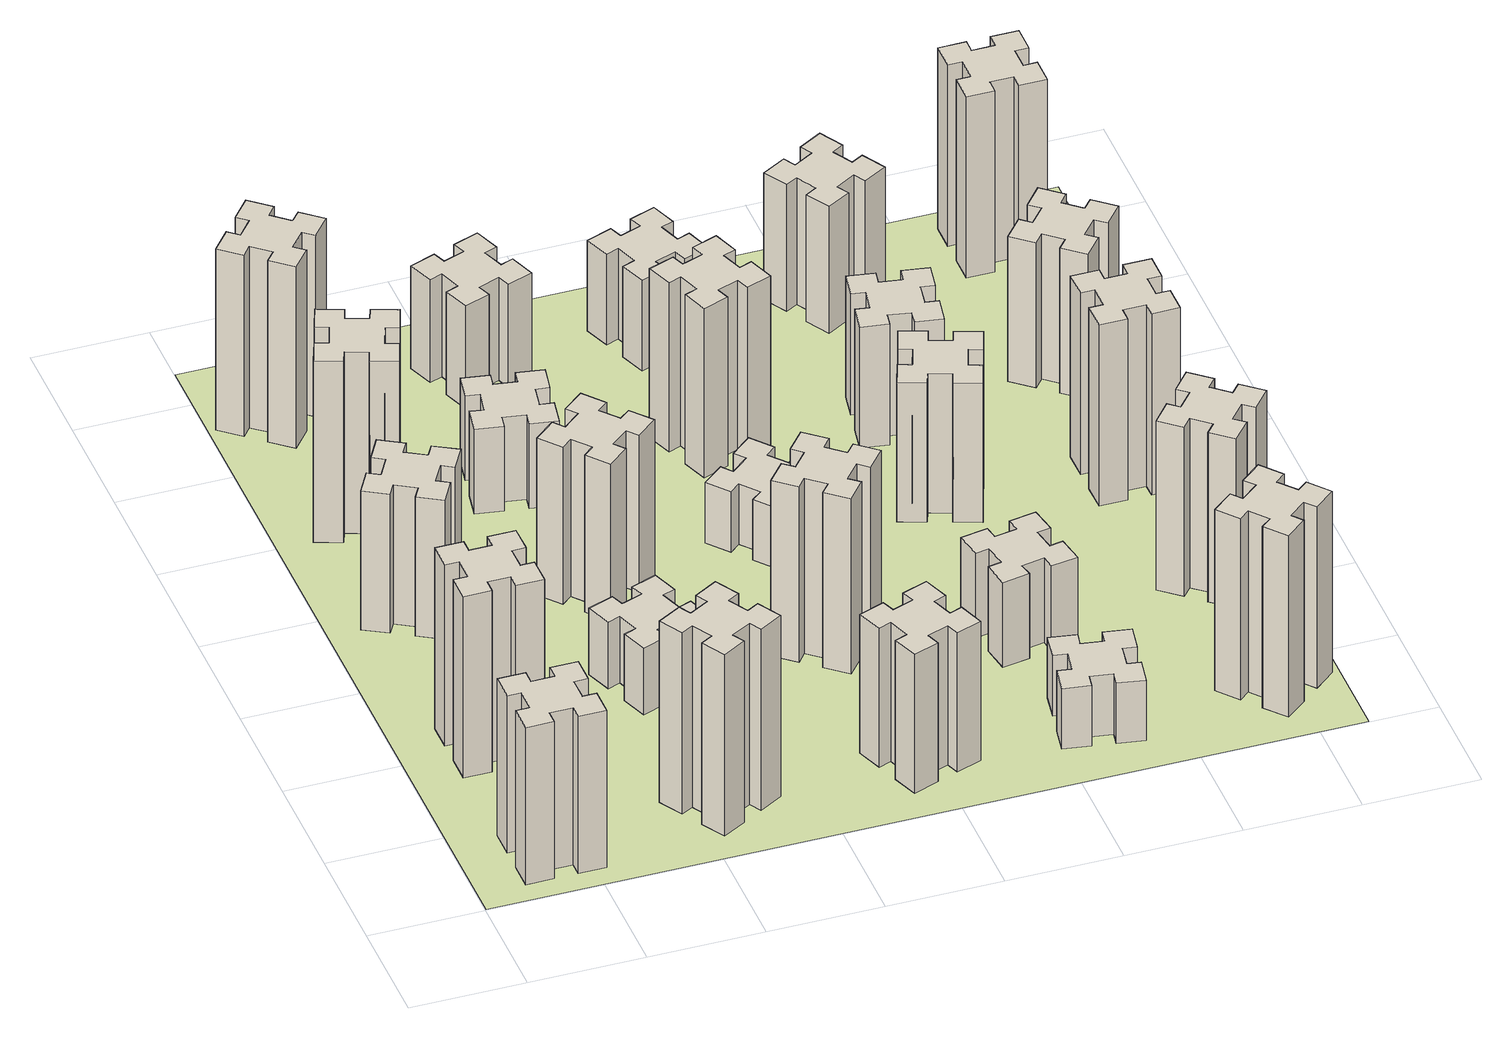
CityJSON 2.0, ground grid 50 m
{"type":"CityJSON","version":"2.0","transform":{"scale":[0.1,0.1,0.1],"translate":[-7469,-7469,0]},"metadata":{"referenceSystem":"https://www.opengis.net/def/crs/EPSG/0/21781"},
"CityObjects":{
"building1":{"type":"Building","attributes":{"class":"1000","function":"1000","usage":"1000","yearOfConstruction":2016,"roofType":"1000","measuredHeight":78,"storeysAboveGround":30,"storeysBelowGround":0},"geometry":[{"type":"Solid","lod":"1","boundaries":[[[[0,1,2,3,4,5,6,7,8,9,10,11,12,13,14,15,16,17,18,19]],[[17,16,20,21]],[[16,15,22,20]],[[15,14,23,22]],[[14,13,24,23]],[[13,12,25,24]],[[12,11,26,25]],[[11,10,27,26]],[[10,9,28,27]],[[9,8,29,28]],[[8,7,30,29]],[[7,6,31,30]],[[6,5,32,31]],[[5,4,33,32]],[[4,3,34,33]],[[3,2,35,34]],[[2,1,36,35]],[[1,0,37,36]],[[0,19,38,37]],[[19,18,39,38]],[[18,17,21,39]],[[24,25,26,27,28,29,30,31,32,33,34,35,36,37,38,39,21,20,22,23]]]]}]},
"building2":{"type":"Building","attributes":{"class":"1000","function":"1000","usage":"1000","yearOfConstruction":2016,"roofType":"1000","measuredHeight":90,"storeysAboveGround":30,"storeysBelowGround":0},"geometry":[{"type":"Solid","lod":"1","boundaries":[[[[40,41,42,43,44,45,46,47,48,49,50,51,52,53,54,55,56,57,58,59]],[[57,56,60,61]],[[56,55,62,60]],[[55,54,63,62]],[[54,53,64,63]],[[53,52,65,64]],[[52,51,66,65]],[[51,50,67,66]],[[50,49,68,67]],[[49,48,69,68]],[[48,47,70,69]],[[47,46,71,70]],[[46,45,72,71]],[[45,44,73,72]],[[44,43,74,73]],[[43,42,75,74]],[[42,41,76,75]],[[41,40,77,76]],[[40,59,78,77]],[[59,58,79,78]],[[58,57,61,79]],[[64,65,66,67,68,69,70,71,72,73,74,75,76,77,78,79,61,60,62,63]]]]}]},
"building3":{"type":"Building","attributes":{"class":"1000","function":"1000","usage":"1000","yearOfConstruction":2016,"roofType":"1000","measuredHeight":69,"storeysAboveGround":30,"storeysBelowGround":0},"geometry":[{"type":"Solid","lod":"1","boundaries":[[[[80,81,82,83,84,85,86,87,88,89,90,91,92,93,94,95,96,97,98,99]],[[97,96,100,101]],[[96,95,102,100]],[[95,94,103,102]],[[94,93,104,103]],[[93,92,105,104]],[[92,91,106,105]],[[91,90,107,106]],[[90,89,108,107]],[[89,88,109,108]],[[88,87,110,109]],[[87,86,111,110]],[[86,85,112,111]],[[85,84,113,112]],[[84,83,114,113]],[[83,82,115,114]],[[82,81,116,115]],[[81,80,117,116]],[[80,99,118,117]],[[99,98,119,118]],[[98,97,101,119]],[[104,105,106,107,108,109,110,111,112,113,114,115,116,117,118,119,101,100,102,103]]]]}]},
"building4":{"type":"Building","attributes":{"class":"1000","function":"1000","usage":"1000","yearOfConstruction":2016,"roofType":"1000","measuredHeight":90,"storeysAboveGround":30,"storeysBelowGround":0},"geometry":[{"type":"Solid","lod":"1","boundaries":[[[[120,121,122,123,124,125,126,127,128,129,130,131,132,133,134,135,136,137,138,139]],[[137,136,140,141]],[[136,135,142,140]],[[135,134,143,142]],[[134,133,144,143]],[[133,132,145,144]],[[132,131,146,145]],[[131,130,147,146]],[[130,129,148,147]],[[129,128,149,148]],[[128,127,150,149]],[[127,126,151,150]],[[126,125,152,151]],[[125,124,153,152]],[[124,123,154,153]],[[123,122,155,154]],[[122,121,156,155]],[[121,120,157,156]],[[120,139,158,157]],[[139,138,159,158]],[[138,137,141,159]],[[144,145,146,147,148,149,150,151,152,153,154,155,156,157,158,159,141,140,142,143]]]]}]},
"building5":{"type":"Building","attributes":{"class":"1000","function":"1000","usage":"1000","yearOfConstruction":2016,"roofType":"1000","measuredHeight":90,"storeysAboveGround":30,"storeysBelowGround":0},"geometry":[{"type":"Solid","lod":"1","boundaries":[[[[160,161,162,163,164,165,166,167,168,169,170,171,172,173,174,175,176,177,178,179]],[[177,176,180,181]],[[176,175,182,180]],[[175,174,183,182]],[[174,173,184,183]],[[173,172,185,184]],[[172,171,186,185]],[[171,170,187,186]],[[170,169,188,187]],[[169,168,189,188]],[[168,167,190,189]],[[167,166,191,190]],[[166,165,192,191]],[[165,164,193,192]],[[164,163,194,193]],[[163,162,195,194]],[[162,161,196,195]],[[161,160,197,196]],[[160,179,198,197]],[[179,178,199,198]],[[178,177,181,199]],[[184,185,186,187,188,189,190,191,192,193,194,195,196,197,198,199,181,180,182,183]]]]}]},
"building6":{"type":"Building","attributes":{"class":"1000","function":"1000","usage":"1000","yearOfConstruction":2016,"roofType":"1000","measuredHeight":90,"storeysAboveGround":30,"storeysBelowGround":0},"geometry":[{"type":"Solid","lod":"1","boundaries":[[[[200,201,202,203,204,205,206,207,208,209,210,211,212,213,214,215,216,217,218,219]],[[217,216,220,221]],[[216,215,222,220]],[[215,214,223,222]],[[214,213,224,223]],[[213,212,225,224]],[[212,211,226,225]],[[211,210,227,226]],[[210,209,228,227]],[[209,208,229,228]],[[208,207,230,229]],[[207,206,231,230]],[[206,205,232,231]],[[205,204,233,232]],[[204,203,234,233]],[[203,202,235,234]],[[202,201,236,235]],[[201,200,237,236]],[[200,219,238,237]],[[219,218,239,238]],[[218,217,221,239]],[[224,225,226,227,228,229,230,231,232,233,234,235,236,237,238,239,221,220,222,223]]]]}]},
"building7":{"type":"Building","attributes":{"class":"1000","function":"1000","usage":"1000","yearOfConstruction":2016,"roofType":"1000","measuredHeight":33,"storeysAboveGround":30,"storeysBelowGround":0},"geometry":[{"type":"Solid","lod":"1","boundaries":[[[[240,241,242,243,244,245,246,247,248,249,250,251,252,253,254,255,256,257,258,259]],[[257,256,260,261]],[[256,255,262,260]],[[255,254,263,262]],[[254,253,264,263]],[[253,252,265,264]],[[252,251,266,265]],[[251,250,267,266]],[[250,249,268,267]],[[249,248,269,268]],[[248,247,270,269]],[[247,246,271,270]],[[246,245,272,271]],[[245,244,273,272]],[[244,243,274,273]],[[243,242,275,274]],[[242,241,276,275]],[[241,240,277,276]],[[240,259,278,277]],[[259,258,279,278]],[[258,257,261,279]],[[264,265,266,267,268,269,270,271,272,273,274,275,276,277,278,279,261,260,262,263]]]]}]},
"building8":{"type":"Building","attributes":{"class":"1000","function":"1000","usage":"1000","yearOfConstruction":2016,"roofType":"1000","measuredHeight":78,"storeysAboveGround":30,"storeysBelowGround":0},"geometry":[{"type":"Solid","lod":"1","boundaries":[[[[280,281,282,283,284,285,286,287,288,289,290,291,292,293,294,295,296,297,298,299]],[[297,296,300,301]],[[296,295,302,300]],[[295,294,303,302]],[[294,293,304,303]],[[293,292,305,304]],[[292,291,306,305]],[[291,290,307,306]],[[290,289,308,307]],[[289,288,309,308]],[[288,287,310,309]],[[287,286,311,310]],[[286,285,312,311]],[[285,284,313,312]],[[284,283,314,313]],[[283,282,315,314]],[[282,281,316,315]],[[281,280,317,316]],[[280,299,318,317]],[[299,298,319,318]],[[298,297,301,319]],[[304,305,306,307,308,309,310,311,312,313,314,315,316,317,318,319,301,300,302,303]]]]}]},
"building9":{"type":"Building","attributes":{"class":"1000","function":"1000","usage":"1000","yearOfConstruction":2016,"roofType":"1000","measuredHeight":42,"storeysAboveGround":30,"storeysBelowGround":0},"geometry":[{"type":"Solid","lod":"1","boundaries":[[[[320,321,322,323,324,325,326,327,328,329,330,331,332,333,334,335,336,337,338,339]],[[337,336,340,341]],[[336,335,342,340]],[[335,334,343,342]],[[334,333,344,343]],[[333,332,345,344]],[[332,331,346,345]],[[331,330,347,346]],[[330,329,348,347]],[[329,328,349,348]],[[328,327,350,349]],[[327,326,351,350]],[[326,325,352,351]],[[325,324,353,352]],[[324,323,354,353]],[[323,322,355,354]],[[322,321,356,355]],[[321,320,357,356]],[[320,339,358,357]],[[339,338,359,358]],[[338,337,341,359]],[[344,345,346,347,348,349,350,351,352,353,354,355,356,357,358,359,341,340,342,343]]]]}]},
"building10":{"type":"Building","attributes":{"class":"1000","function":"1000","usage":"1000","yearOfConstruction":2016,"roofType":"1000","measuredHeight":69,"storeysAboveGround":30,"storeysBelowGround":0},"geometry":[{"type":"Solid","lod":"1","boundaries":[[[[360,361,362,363,364,365,366,367,368,369,370,371,372,373,374,375,376,377,378,379]],[[377,376,380,381]],[[376,375,382,380]],[[375,374,383,382]],[[374,373,384,383]],[[373,372,385,384]],[[372,371,386,385]],[[371,370,387,386]],[[370,369,388,387]],[[369,368,389,388]],[[368,367,390,389]],[[367,366,391,390]],[[366,365,392,391]],[[365,364,393,392]],[[364,363,394,393]],[[363,362,395,394]],[[362,361,396,395]],[[361,360,397,396]],[[360,379,398,397]],[[379,378,399,398]],[[378,377,381,399]],[[384,385,386,387,388,389,390,391,392,393,394,395,396,397,398,399,381,380,382,383]]]]}]},
"building11":{"type":"Building","attributes":{"class":"1000","function":"1000","usage":"1000","yearOfConstruction":2016,"roofType":"1000","measuredHeight":51,"storeysAboveGround":30,"storeysBelowGround":0},"geometry":[{"type":"Solid","lod":"1","boundaries":[[[[400,401,402,403,404,405,406,407,408,409,410,411,412,413,414,415,416,417,418,419]],[[417,416,420,421]],[[416,415,422,420]],[[415,414,423,422]],[[414,413,424,423]],[[413,412,425,424]],[[412,411,426,425]],[[411,410,427,426]],[[410,409,428,427]],[[409,408,429,428]],[[408,407,430,429]],[[407,406,431,430]],[[406,405,432,431]],[[405,404,433,432]],[[404,403,434,433]],[[403,402,435,434]],[[402,401,436,435]],[[401,400,437,436]],[[400,419,438,437]],[[419,418,439,438]],[[418,417,421,439]],[[424,425,426,427,428,429,430,431,432,433,434,435,436,437,438,439,421,420,422,423]]]]}]},
"building12":{"type":"Building","attributes":{"class":"1000","function":"1000","usage":"1000","yearOfConstruction":2016,"roofType":"1000","measuredHeight":87,"storeysAboveGround":30,"storeysBelowGround":0},"geometry":[{"type":"Solid","lod":"1","boundaries":[[[[440,441,442,443,444,445,446,447,448,449,450,451,452,453,454,455,456,457,458,459]],[[457,456,460,461]],[[456,455,462,460]],[[455,454,463,462]],[[454,453,464,463]],[[453,452,465,464]],[[452,451,466,465]],[[451,450,467,466]],[[450,449,468,467]],[[449,448,469,468]],[[448,447,470,469]],[[447,446,471,470]],[[446,445,472,471]],[[445,444,473,472]],[[444,443,474,473]],[[443,442,475,474]],[[442,441,476,475]],[[441,440,477,476]],[[440,459,478,477]],[[459,458,479,478]],[[458,457,461,479]],[[464,465,466,467,468,469,470,471,472,473,474,475,476,477,478,479,461,460,462,463]]]]}]},
"building13":{"type":"Building","attributes":{"class":"1000","function":"1000","usage":"1000","yearOfConstruction":2016,"roofType":"1000","measuredHeight":30,"storeysAboveGround":30,"storeysBelowGround":0},"geometry":[{"type":"Solid","lod":"1","boundaries":[[[[480,481,482,483,484,485,486,487,488,489,490,491,492,493,494,495,496,497,498,499]],[[497,496,500,501]],[[496,495,502,500]],[[495,494,503,502]],[[494,493,504,503]],[[493,492,505,504]],[[492,491,506,505]],[[491,490,507,506]],[[490,489,508,507]],[[489,488,509,508]],[[488,487,510,509]],[[487,486,511,510]],[[486,485,512,511]],[[485,484,513,512]],[[484,483,514,513]],[[483,482,515,514]],[[482,481,516,515]],[[481,480,517,516]],[[480,499,518,517]],[[499,498,519,518]],[[498,497,501,519]],[[504,505,506,507,508,509,510,511,512,513,514,515,516,517,518,519,501,500,502,503]]]]}]},
"building14":{"type":"Building","attributes":{"class":"1000","function":"1000","usage":"1000","yearOfConstruction":2016,"roofType":"1000","measuredHeight":84,"storeysAboveGround":30,"storeysBelowGround":0},"geometry":[{"type":"Solid","lod":"1","boundaries":[[[[520,521,522,523,524,525,526,527,528,529,530,531,532,533,534,535,536,537,538,539]],[[537,536,540,541]],[[536,535,542,540]],[[535,534,543,542]],[[534,533,544,543]],[[533,532,545,544]],[[532,531,546,545]],[[531,530,547,546]],[[530,529,548,547]],[[529,528,549,548]],[[528,527,550,549]],[[527,526,551,550]],[[526,525,552,551]],[[525,524,553,552]],[[524,523,554,553]],[[523,522,555,554]],[[522,521,556,555]],[[521,520,557,556]],[[520,539,558,557]],[[539,538,559,558]],[[538,537,541,559]],[[544,545,546,547,548,549,550,551,552,553,554,555,556,557,558,559,541,540,542,543]]]]}]},
"building15":{"type":"Building","attributes":{"class":"1000","function":"1000","usage":"1000","yearOfConstruction":2016,"roofType":"1000","measuredHeight":30,"storeysAboveGround":30,"storeysBelowGround":0},"geometry":[{"type":"Solid","lod":"1","boundaries":[[[[560,561,562,563,564,565,566,567,568,569,570,571,572,573,574,575,576,577,578,579]],[[577,576,580,581]],[[576,575,582,580]],[[575,574,583,582]],[[574,573,584,583]],[[573,572,585,584]],[[572,571,586,585]],[[571,570,587,586]],[[570,569,588,587]],[[569,568,589,588]],[[568,567,590,589]],[[567,566,591,590]],[[566,565,592,591]],[[565,564,593,592]],[[564,563,594,593]],[[563,562,595,594]],[[562,561,596,595]],[[561,560,597,596]],[[560,579,598,597]],[[579,578,599,598]],[[578,577,581,599]],[[584,585,586,587,588,589,590,591,592,593,594,595,596,597,598,599,581,580,582,583]]]]}]},
"building16":{"type":"Building","attributes":{"class":"1000","function":"1000","usage":"1000","yearOfConstruction":2016,"roofType":"1000","measuredHeight":45,"storeysAboveGround":30,"storeysBelowGround":0},"geometry":[{"type":"Solid","lod":"1","boundaries":[[[[600,601,602,603,604,605,606,607,608,609,610,611,612,613,614,615,616,617,618,619]],[[617,616,620,621]],[[616,615,622,620]],[[615,614,623,622]],[[614,613,624,623]],[[613,612,625,624]],[[612,611,626,625]],[[611,610,627,626]],[[610,609,628,627]],[[609,608,629,628]],[[608,607,630,629]],[[607,606,631,630]],[[606,605,632,631]],[[605,604,633,632]],[[604,603,634,633]],[[603,602,635,634]],[[602,601,636,635]],[[601,600,637,636]],[[600,619,638,637]],[[619,618,639,638]],[[618,617,621,639]],[[624,625,626,627,628,629,630,631,632,633,634,635,636,637,638,639,621,620,622,623]]]]}]},
"building17":{"type":"Building","attributes":{"class":"1000","function":"1000","usage":"1000","yearOfConstruction":2016,"roofType":"1000","measuredHeight":42,"storeysAboveGround":30,"storeysBelowGround":0},"geometry":[{"type":"Solid","lod":"1","boundaries":[[[[640,641,642,643,644,645,646,647,648,649,650,651,652,653,654,655,656,657,658,659]],[[657,656,660,661]],[[656,655,662,660]],[[655,654,663,662]],[[654,653,664,663]],[[653,652,665,664]],[[652,651,666,665]],[[651,650,667,666]],[[650,649,668,667]],[[649,648,669,668]],[[648,647,670,669]],[[647,646,671,670]],[[646,645,672,671]],[[645,644,673,672]],[[644,643,674,673]],[[643,642,675,674]],[[642,641,676,675]],[[641,640,677,676]],[[640,659,678,677]],[[659,658,679,678]],[[658,657,661,679]],[[664,665,666,667,668,669,670,671,672,673,674,675,676,677,678,679,661,660,662,663]]]]}]},
"building18":{"type":"Building","attributes":{"class":"1000","function":"1000","usage":"1000","yearOfConstruction":2016,"roofType":"1000","measuredHeight":69,"storeysAboveGround":30,"storeysBelowGround":0},"geometry":[{"type":"Solid","lod":"1","boundaries":[[[[680,681,682,683,684,685,686,687,688,689,690,691,692,693,694,695,696,697,698,699]],[[697,696,700,701]],[[696,695,702,700]],[[695,694,703,702]],[[694,693,704,703]],[[693,692,705,704]],[[692,691,706,705]],[[691,690,707,706]],[[690,689,708,707]],[[689,688,709,708]],[[688,687,710,709]],[[687,686,711,710]],[[686,685,712,711]],[[685,684,713,712]],[[684,683,714,713]],[[683,682,715,714]],[[682,681,716,715]],[[681,680,717,716]],[[680,699,718,717]],[[699,698,719,718]],[[698,697,701,719]],[[704,705,706,707,708,709,710,711,712,713,714,715,716,717,718,719,701,700,702,703]]]]}]},
"building19":{"type":"Building","attributes":{"class":"1000","function":"1000","usage":"1000","yearOfConstruction":2016,"roofType":"1000","measuredHeight":60,"storeysAboveGround":30,"storeysBelowGround":0},"geometry":[{"type":"Solid","lod":"1","boundaries":[[[[720,721,722,723,724,725,726,727,728,729,730,731,732,733,734,735,736,737,738,739]],[[737,736,740,741]],[[736,735,742,740]],[[735,734,743,742]],[[734,733,744,743]],[[733,732,745,744]],[[732,731,746,745]],[[731,730,747,746]],[[730,729,748,747]],[[729,728,749,748]],[[728,727,750,749]],[[727,726,751,750]],[[726,725,752,751]],[[725,724,753,752]],[[724,723,754,753]],[[723,722,755,754]],[[722,721,756,755]],[[721,720,757,756]],[[720,739,758,757]],[[739,738,759,758]],[[738,737,741,759]],[[744,745,746,747,748,749,750,751,752,753,754,755,756,757,758,759,741,740,742,743]]]]}]},
"building20":{"type":"Building","attributes":{"class":"1000","function":"1000","usage":"1000","yearOfConstruction":2016,"roofType":"1000","measuredHeight":90,"storeysAboveGround":30,"storeysBelowGround":0},"geometry":[{"type":"Solid","lod":"1","boundaries":[[[[760,761,762,763,764,765,766,767,768,769,770,771,772,773,774,775,776,777,778,779]],[[777,776,780,781]],[[776,775,782,780]],[[775,774,783,782]],[[774,773,784,783]],[[773,772,785,784]],[[772,771,786,785]],[[771,770,787,786]],[[770,769,788,787]],[[769,768,789,788]],[[768,767,790,789]],[[767,766,791,790]],[[766,765,792,791]],[[765,764,793,792]],[[764,763,794,793]],[[763,762,795,794]],[[762,761,796,795]],[[761,760,797,796]],[[760,779,798,797]],[[779,778,799,798]],[[778,777,781,799]],[[784,785,786,787,788,789,790,791,792,793,794,795,796,797,798,799,781,780,782,783]]]]}]},
"building21":{"type":"Building","attributes":{"class":"1000","function":"1000","usage":"1000","yearOfConstruction":2016,"roofType":"1000","measuredHeight":63,"storeysAboveGround":30,"storeysBelowGround":0},"geometry":[{"type":"Solid","lod":"1","boundaries":[[[[800,801,802,803,804,805,806,807,808,809,810,811,812,813,814,815,816,817,818,819]],[[817,816,820,821]],[[816,815,822,820]],[[815,814,823,822]],[[814,813,824,823]],[[813,812,825,824]],[[812,811,826,825]],[[811,810,827,826]],[[810,809,828,827]],[[809,808,829,828]],[[808,807,830,829]],[[807,806,831,830]],[[806,805,832,831]],[[805,804,833,832]],[[804,803,834,833]],[[803,802,835,834]],[[802,801,836,835]],[[801,800,837,836]],[[800,819,838,837]],[[819,818,839,838]],[[818,817,821,839]],[[824,825,826,827,828,829,830,831,832,833,834,835,836,837,838,839,821,820,822,823]]]]}]},
"building22":{"type":"Building","attributes":{"class":"1000","function":"1000","usage":"1000","yearOfConstruction":2016,"roofType":"1000","measuredHeight":84,"storeysAboveGround":30,"storeysBelowGround":0},"geometry":[{"type":"Solid","lod":"1","boundaries":[[[[840,841,842,843,844,845,846,847,848,849,850,851,852,853,854,855,856,857,858,859]],[[857,856,860,861]],[[856,855,862,860]],[[855,854,863,862]],[[854,853,864,863]],[[853,852,865,864]],[[852,851,866,865]],[[851,850,867,866]],[[850,849,868,867]],[[849,848,869,868]],[[848,847,870,869]],[[847,846,871,870]],[[846,845,872,871]],[[845,844,873,872]],[[844,843,874,873]],[[843,842,875,874]],[[842,841,876,875]],[[841,840,877,876]],[[840,859,878,877]],[[859,858,879,878]],[[858,857,861,879]],[[864,865,866,867,868,869,870,871,872,873,874,875,876,877,878,879,861,860,862,863]]]]}]},
"building23":{"type":"Building","attributes":{"class":"1000","function":"1000","usage":"1000","yearOfConstruction":2016,"roofType":"1000","measuredHeight":90,"storeysAboveGround":30,"storeysBelowGround":0},"geometry":[{"type":"Solid","lod":"1","boundaries":[[[[880,881,882,883,884,885,886,887,888,889,890,891,892,893,894,895,896,897,898,899]],[[897,896,900,901]],[[896,895,902,900]],[[895,894,903,902]],[[894,893,904,903]],[[893,892,905,904]],[[892,891,906,905]],[[891,890,907,906]],[[890,889,908,907]],[[889,888,909,908]],[[888,887,910,909]],[[887,886,911,910]],[[886,885,912,911]],[[885,884,913,912]],[[884,883,914,913]],[[883,882,915,914]],[[882,881,916,915]],[[881,880,917,916]],[[880,899,918,917]],[[899,898,919,918]],[[898,897,901,919]],[[904,905,906,907,908,909,910,911,912,913,914,915,916,917,918,919,901,900,902,903]]]]}]},
"building24":{"type":"Building","attributes":{"class":"1000","function":"1000","usage":"1000","yearOfConstruction":2016,"roofType":"1000","measuredHeight":72,"storeysAboveGround":30,"storeysBelowGround":0},"geometry":[{"type":"Solid","lod":"1","boundaries":[[[[920,921,922,923,924,925,926,927,928,929,930,931,932,933,934,935,936,937,938,939]],[[937,936,940,941]],[[936,935,942,940]],[[935,934,943,942]],[[934,933,944,943]],[[933,932,945,944]],[[932,931,946,945]],[[931,930,947,946]],[[930,929,948,947]],[[929,928,949,948]],[[928,927,950,949]],[[927,926,951,950]],[[926,925,952,951]],[[925,924,953,952]],[[924,923,954,953]],[[923,922,955,954]],[[922,921,956,955]],[[921,920,957,956]],[[920,939,958,957]],[[939,938,959,958]],[[938,937,941,959]],[[944,945,946,947,948,949,950,951,952,953,954,955,956,957,958,959,941,940,942,943]]]]}]},
"building25":{"type":"Building","attributes":{"class":"1000","function":"1000","usage":"1000","yearOfConstruction":2016,"roofType":"1000","measuredHeight":90,"storeysAboveGround":30,"storeysBelowGround":0},"geometry":[{"type":"Solid","lod":"1","boundaries":[[[[960,961,962,963,964,965,966,967,968,969,970,971,972,973,974,975,976,977,978,979]],[[977,976,980,981]],[[976,975,982,980]],[[975,974,983,982]],[[974,973,984,983]],[[973,972,985,984]],[[972,971,986,985]],[[971,970,987,986]],[[970,969,988,987]],[[969,968,989,988]],[[968,967,990,989]],[[967,966,991,990]],[[966,965,992,991]],[[965,964,993,992]],[[964,963,994,993]],[[963,962,995,994]],[[962,961,996,995]],[[961,960,997,996]],[[960,979,998,997]],[[979,978,999,998]],[[978,977,981,999]],[[984,985,986,987,988,989,990,991,992,993,994,995,996,997,998,999,981,980,982,983]]]]}]},
"landuse1":{"type":"LandUse","attributes":{"name":"plot1","function":"1010"},"geometry":[{"type":"MultiSurface","lod":"1","boundaries":[[[1000,1001,1002,1003]]]}]}
},
"vertices":[
[265,325,0],[265,225,0],[205,225,0],[205,105,0],[325,105,0],[325,165,0],[425,165,0],[425,105,0],[545,105,0],[545,225,0],[485,225,0],[485,325,0],[545,325,0],[545,445,0],[425,445,0],[425,385,0],[325,385,0],[325,445,0],[205,445,0],[205,325,0],[325,385,780],[325,445,780],[425,385,780],[425,445,780],[545,445,780],[545,325,780],[485,325,780],[485,225,780],[545,225,780],[545,105,780],[425,105,780],[425,165,780],[325,165,780],[325,105,780],[205,105,780],[205,225,780],[265,225,780],[265,325,780],[205,325,780],[205,445,780],
[265,1065,0],[265,965,0],[205,965,0],[205,845,0],[325,845,0],[325,905,0],[425,905,0],[425,845,0],[545,845,0],[545,965,0],[485,965,0],[485,1065,0],[545,1065,0],[545,1185,0],[425,1185,0],[425,1125,0],[325,1125,0],[325,1185,0],[205,1185,0],[205,1065,0],[325,1125,900],[325,1185,900],[425,1125,900],[425,1185,900],[545,1185,900],[545,1065,900],[485,1065,900],[485,965,900],[545,965,900],[545,845,900],[425,845,900],[425,905,900],[325,905,900],[325,845,900],[205,845,900],[205,965,900],[265,965,900],[265,1065,900],[205,1065,900],[205,1185,900],
[474,2026,0],[387,2076,0],[417,2128,0],[313,2188,0],[253,2084,0],[305,2054,0],[255,1967,0],[203,1997,0],[143,1893,0],[247,1833,0],[277,1885,0],[364,1835,0],[334,1783,0],[438,1723,0],[498,1827,0],[446,1857,0],[496,1944,0],[548,1914,0],[608,2018,0],[504,2078,0],[496,1944,690],[548,1914,690],[446,1857,690],[498,1827,690],[438,1723,690],[334,1783,690],[364,1835,690],[277,1885,690],[247,1833,690],[143,1893,690],[203,1997,690],[255,1967,690],[305,2054,690],[253,2084,690],[313,2188,690],[417,2128,690],[387,2076,690],[474,2026,690],[504,2078,690],[608,2018,690],
[289,2680,0],[255,2586,0],[199,2607,0],[157,2494,0],[270,2453,0],[291,2509,0],[385,2475,0],[364,2419,0],[477,2377,0],[518,2490,0],[462,2511,0],[496,2605,0],[552,2584,0],[593,2697,0],[480,2738,0],[460,2682,0],[366,2716,0],[387,2772,0],[274,2813,0],[233,2700,0],[366,2716,900],[387,2772,900],[460,2682,900],[480,2738,900],[593,2697,900],[552,2584,900],[496,2605,900],[462,2511,900],[518,2490,900],[477,2377,900],[364,2419,900],[385,2475,900],[291,2509,900],[270,2453,900],[157,2494,900],[199,2607,900],[255,2586,900],[289,2680,900],[233,2700,900],[274,2813,900],
[1127,255,0],[1214,305,0],[1244,253,0],[1348,313,0],[1288,417,0],[1236,387,0],[1186,474,0],[1238,504,0],[1178,608,0],[1074,548,0],[1104,496,0],[1017,446,0],[987,498,0],[883,438,0],[943,334,0],[995,364,0],[1045,277,0],[993,247,0],[1053,143,0],[1157,203,0],[1045,277,900],[993,247,900],[995,364,900],[943,334,900],[883,438,900],[987,498,900],[1017,446,900],[1104,496,900],[1074,548,900],[1178,608,900],[1238,504,900],[1186,474,900],[1236,387,900],[1288,417,900],[1348,313,900],[1244,253,900],[1214,305,900],[1127,255,900],[1157,203,900],[1053,143,900],
[384,3387,0],[308,3452,0],[346,3498,0],[254,3575,0],[177,3483,0],[223,3444,0],[159,3368,0],[113,3406,0],[36,3314,0],[128,3237,0],[166,3283,0],[243,3219,0],[204,3173,0],[296,3096,0],[373,3188,0],[327,3226,0],[392,3303,0],[438,3264,0],[515,3356,0],[423,3433,0],[392,3303,900],[438,3264,900],[327,3226,900],[373,3188,900],[296,3096,900],[204,3173,900],[243,3219,900],[166,3283,900],[128,3237,900],[36,3314,900],[113,3406,900],[159,3368,900],[223,3444,900],[177,3483,900],[254,3575,900],[346,3498,900],[308,3452,900],[384,3387,900],[423,3433,900],[515,3356,900],
[1125,1336,0],[1031,1302,0],[1010,1358,0],[897,1317,0],[939,1204,0],[995,1225,0],[1029,1131,0],[973,1110,0],[1014,997,0],[1127,1039,0],[1106,1095,0],[1200,1129,0],[1220,1073,0],[1333,1114,0],[1292,1227,0],[1236,1206,0],[1202,1300,0],[1258,1320,0],[1217,1433,0],[1104,1392,0],[1202,1300,330],[1258,1320,330],[1236,1206,330],[1292,1227,330],[1333,1114,330],[1220,1073,330],[1200,1129,330],[1106,1095,330],[1127,1039,330],[1014,997,330],[973,1110,330],[1029,1131,330],[995,1225,330],[939,1204,330],[897,1317,330],[1010,1358,330],[1031,1302,330],[1125,1336,330],[1104,1392,330],[1217,1433,330],
[1083,1972,0],[1006,1907,0],[968,1953,0],[876,1876,0],[953,1784,0],[999,1823,0],[1063,1746,0],[1017,1708,0],[1094,1616,0],[1186,1693,0],[1148,1739,0],[1224,1803,0],[1263,1757,0],[1355,1834,0],[1278,1926,0],[1232,1888,0],[1167,1964,0],[1213,2003,0],[1136,2095,0],[1044,2018,0],[1167,1964,780],[1213,2003,780],[1232,1888,780],[1278,1926,780],[1355,1834,780],[1263,1757,780],[1224,1803,780],[1148,1739,780],[1186,1693,780],[1094,1616,780],[1017,1708,780],[1063,1746,780],[999,1823,780],[953,1784,780],[876,1876,780],[968,1953,780],[1006,1907,780],[1083,1972,780],[1044,2018,780],[1136,2095,780],
[1115,2527,0],[1132,2625,0],[1191,2615,0],[1212,2733,0],[1094,2754,0],[1084,2695,0],[985,2712,0],[996,2771,0],[877,2792,0],[857,2674,0],[916,2664,0],[898,2565,0],[839,2576,0],[818,2457,0],[937,2437,0],[947,2496,0],[1045,2478,0],[1035,2419,0],[1153,2398,0],[1174,2517,0],[1045,2478,420],[1035,2419,420],[947,2496,420],[937,2437,420],[818,2457,420],[839,2576,420],[898,2565,420],[916,2664,420],[857,2674,420],[877,2792,420],[996,2771,420],[985,2712,420],[1084,2695,420],[1094,2754,420],[1212,2733,420],[1191,2615,420],[1132,2625,420],[1115,2527,420],[1174,2517,420],[1153,2398,420],
[1965,496,0],[1871,462,0],[1850,518,0],[1737,477,0],[1779,364,0],[1835,385,0],[1869,291,0],[1813,270,0],[1854,157,0],[1967,199,0],[1946,255,0],[2040,289,0],[2060,233,0],[2173,274,0],[2132,387,0],[2076,366,0],[2042,460,0],[2098,480,0],[2057,593,0],[1944,552,0],[2042,460,690],[2098,480,690],[2076,366,690],[2132,387,690],[2173,274,690],[2060,233,690],[2040,289,690],[1946,255,690],[1967,199,690],[1854,157,690],[1813,270,690],[1869,291,690],[1835,385,690],[1779,364,690],[1737,477,690],[1850,518,690],[1871,462,690],[1965,496,690],[1944,552,690],[2057,593,690],
[995,3345,0],[1029,3251,0],[973,3230,0],[1014,3117,0],[1127,3159,0],[1106,3215,0],[1200,3249,0],[1220,3193,0],[1333,3234,0],[1292,3347,0],[1236,3326,0],[1202,3420,0],[1258,3440,0],[1217,3553,0],[1104,3512,0],[1125,3456,0],[1031,3422,0],[1010,3478,0],[897,3437,0],[939,3324,0],[1031,3422,510],[1010,3478,510],[1125,3456,510],[1104,3512,510],[1217,3553,510],[1258,3440,510],[1202,3420,510],[1236,3326,510],[1292,3347,510],[1333,3234,510],[1220,3193,510],[1200,3249,510],[1106,3215,510],[1127,3159,510],[1014,3117,510],[973,3230,510],[1029,3251,510],[995,3345,510],[939,3324,510],[897,3437,510],
[1746,1163,0],[1823,1099,0],[1784,1053,0],[1876,976,0],[1953,1068,0],[1907,1106,0],[1972,1183,0],[2018,1144,0],[2095,1236,0],[2003,1313,0],[1964,1267,0],[1888,1332,0],[1926,1378,0],[1834,1455,0],[1757,1363,0],[1803,1324,0],[1739,1248,0],[1693,1286,0],[1616,1194,0],[1708,1117,0],[1739,1248,870],[1693,1286,870],[1803,1324,870],[1757,1363,870],[1834,1455,870],[1926,1378,870],[1888,1332,870],[1964,1267,870],[2003,1313,870],[2095,1236,870],[2018,1144,870],[1972,1183,870],[1907,1106,870],[1953,1068,870],[1876,976,870],[1784,1053,870],[1823,1099,870],[1746,1163,870],[1708,1117,870],[1616,1194,870],
[1972,1988,0],[1907,2064,0],[1953,2103,0],[1876,2195,0],[1784,2118,0],[1823,2072,0],[1746,2007,0],[1708,2053,0],[1616,1976,0],[1693,1884,0],[1739,1923,0],[1803,1846,0],[1757,1808,0],[1834,1716,0],[1926,1793,0],[1888,1839,0],[1964,1903,0],[2003,1857,0],[2095,1934,0],[2018,2026,0],[1964,1903,300],[2003,1857,300],[1888,1839,300],[1926,1793,300],[1834,1716,300],[1757,1808,300],[1803,1846,300],[1739,1923,300],[1693,1884,300],[1616,1976,300],[1708,2053,300],[1746,2007,300],[1823,2072,300],[1784,2118,300],[1876,2195,300],[1953,2103,300],[1907,2064,300],[1972,1988,300],[2018,2026,300],[2095,1934,300],
[1976,2586,0],[1942,2680,0],[1998,2700,0],[1957,2813,0],[1844,2772,0],[1865,2716,0],[1771,2682,0],[1750,2738,0],[1637,2697,0],[1679,2584,0],[1735,2605,0],[1769,2511,0],[1713,2490,0],[1754,2377,0],[1867,2419,0],[1846,2475,0],[1940,2509,0],[1960,2453,0],[2073,2494,0],[2032,2607,0],[1940,2509,840],[1960,2453,840],[1846,2475,840],[1867,2419,840],[1754,2377,840],[1713,2490,840],[1769,2511,840],[1735,2605,840],[1679,2584,840],[1637,2697,840],[1750,2738,840],[1771,2682,840],[1865,2716,840],[1844,2772,840],[1957,2813,840],[1998,2700,840],[1942,2680,840],[1976,2586,840],[2032,2607,840],[2073,2494,840],
[2596,444,0],[2578,345,0],[2519,356,0],[2498,237,0],[2617,217,0],[2627,276,0],[2725,258,0],[2715,199,0],[2833,178,0],[2854,297,0],[2795,307,0],[2812,405,0],[2871,395,0],[2892,513,0],[2774,534,0],[2764,475,0],[2665,492,0],[2676,551,0],[2557,572,0],[2537,454,0],[2665,492,300],[2676,551,300],[2764,475,300],[2774,534,300],[2892,513,300],[2871,395,300],[2812,405,300],[2795,307,300],[2854,297,300],[2833,178,300],[2715,199,300],[2725,258,300],[2627,276,300],[2617,217,300],[2498,237,300],[2519,356,300],[2578,345,300],[2596,444,300],[2537,454,300],[2557,572,300],
[1865,3456,0],[1771,3422,0],[1750,3478,0],[1637,3437,0],[1679,3324,0],[1735,3345,0],[1769,3251,0],[1713,3230,0],[1754,3117,0],[1867,3159,0],[1846,3215,0],[1940,3249,0],[1960,3193,0],[2073,3234,0],[2032,3347,0],[1976,3326,0],[1942,3420,0],[1998,3440,0],[1957,3553,0],[1844,3512,0],[1942,3420,450],[1998,3440,450],[1976,3326,450],[2032,3347,450],[2073,3234,450],[1960,3193,450],[1940,3249,450],[1846,3215,450],[1867,3159,450],[1754,3117,450],[1713,3230,450],[1769,3251,450],[1735,3345,450],[1679,3324,450],[1637,3437,450],[1750,3478,450],[1771,3422,450],[1865,3456,450],[1844,3512,450],[1957,3553,450],
[2625,1132,0],[2527,1115,0],[2517,1174,0],[2398,1153,0],[2419,1035,0],[2478,1045,0],[2496,947,0],[2437,937,0],[2457,818,0],[2576,839,0],[2565,898,0],[2664,916,0],[2674,857,0],[2792,877,0],[2771,996,0],[2712,985,0],[2695,1084,0],[2754,1094,0],[2733,1212,0],[2615,1191,0],[2695,1084,420],[2754,1094,420],[2712,985,420],[2771,996,420],[2792,877,420],[2674,857,420],[2664,916,420],[2565,898,420],[2576,839,420],[2457,818,420],[2437,937,420],[2496,947,420],[2478,1045,420],[2419,1035,420],[2398,1153,420],[2517,1174,420],[2527,1115,420],[2625,1132,420],[2615,1191,420],[2733,1212,420],
[2682,1871,0],[2716,1965,0],[2772,1944,0],[2813,2057,0],[2700,2098,0],[2680,2042,0],[2586,2076,0],[2607,2132,0],[2494,2173,0],[2453,2060,0],[2509,2040,0],[2475,1946,0],[2419,1967,0],[2377,1854,0],[2490,1813,0],[2511,1869,0],[2605,1835,0],[2584,1779,0],[2697,1737,0],[2738,1850,0],[2605,1835,690],[2584,1779,690],[2511,1869,690],[2490,1813,690],[2377,1854,690],[2419,1967,690],[2475,1946,690],[2509,2040,690],[2453,2060,690],[2494,2173,690],[2607,2132,690],[2586,2076,690],[2680,2042,690],[2700,2098,690],[2813,2057,690],[2772,1944,690],[2716,1965,690],[2682,1871,690],[2738,1850,690],[2697,1737,690],
[2496,2564,0],[2478,2465,0],[2419,2476,0],[2398,2357,0],[2517,2337,0],[2527,2396,0],[2625,2378,0],[2615,2319,0],[2733,2298,0],[2754,2417,0],[2695,2427,0],[2712,2525,0],[2771,2515,0],[2792,2633,0],[2674,2654,0],[2664,2595,0],[2565,2612,0],[2576,2671,0],[2457,2692,0],[2437,2574,0],[2565,2612,600],[2576,2671,600],[2664,2595,600],[2674,2654,600],[2792,2633,600],[2771,2515,600],[2712,2525,600],[2695,2427,600],[2754,2417,600],[2733,2298,600],[2615,2319,600],[2625,2378,600],[2527,2396,600],[2517,2337,600],[2398,2357,600],[2419,2476,600],[2478,2465,600],[2496,2564,600],[2437,2574,600],[2457,2692,600],
[3468,259,0],[3544,323,0],[3583,277,0],[3675,354,0],[3598,446,0],[3552,408,0],[3487,484,0],[3533,523,0],[3456,615,0],[3364,538,0],[3403,492,0],[3326,427,0],[3288,473,0],[3196,396,0],[3273,304,0],[3319,343,0],[3383,266,0],[3337,228,0],[3414,136,0],[3506,213,0],[3383,266,900],[3337,228,900],[3319,343,900],[3273,304,900],[3196,396,900],[3288,473,900],[3326,427,900],[3403,492,900],[3364,538,900],[3456,615,900],[3533,523,900],[3487,484,900],[3552,408,900],[3598,446,900],[3675,354,900],[3583,277,900],[3544,323,900],[3468,259,900],[3506,213,900],[3414,136,900],
[2716,3347,0],[2666,3434,0],[2718,3464,0],[2658,3568,0],[2554,3508,0],[2584,3456,0],[2497,3406,0],[2467,3458,0],[2363,3398,0],[2423,3294,0],[2475,3324,0],[2525,3237,0],[2473,3207,0],[2533,3103,0],[2637,3163,0],[2607,3215,0],[2694,3265,0],[2724,3213,0],[2828,3273,0],[2768,3377,0],[2694,3265,630],[2724,3213,630],[2607,3215,630],[2637,3163,630],[2533,3103,630],[2473,3207,630],[2525,3237,630],[2475,3324,630],[2423,3294,630],[2363,3398,630],[2467,3458,630],[2497,3406,630],[2584,3456,630],[2554,3508,630],[2658,3568,630],[2718,3464,630],[2666,3434,630],[2716,3347,630],[2768,3377,630],[2828,3273,630],
[3487,1006,0],[3552,1083,0],[3598,1044,0],[3675,1136,0],[3583,1213,0],[3544,1167,0],[3468,1232,0],[3506,1278,0],[3414,1355,0],[3337,1263,0],[3383,1224,0],[3319,1148,0],[3273,1186,0],[3196,1094,0],[3288,1017,0],[3326,1063,0],[3403,999,0],[3364,953,0],[3456,876,0],[3533,968,0],[3403,999,840],[3364,953,840],[3326,1063,840],[3288,1017,840],[3196,1094,840],[3273,1186,840],[3319,1148,840],[3383,1224,840],[3337,1263,840],[3414,1355,840],[3506,1278,840],[3468,1232,840],[3544,1167,840],[3583,1213,840],[3675,1136,840],[3598,1044,840],[3552,1083,840],[3487,1006,840],[3533,968,840],[3456,876,840],
[3445,1805,0],[3445,1905,0],[3505,1905,0],[3505,2025,0],[3385,2025,0],[3385,1965,0],[3285,1965,0],[3285,2025,0],[3165,2025,0],[3165,1905,0],[3225,1905,0],[3225,1805,0],[3165,1805,0],[3165,1685,0],[3285,1685,0],[3285,1745,0],[3385,1745,0],[3385,1685,0],[3505,1685,0],[3505,1805,0],[3385,1745,900],[3385,1685,900],[3285,1745,900],[3285,1685,900],[3165,1685,900],[3165,1805,900],[3225,1805,900],[3225,1905,900],[3165,1905,900],[3165,2025,900],[3285,2025,900],[3285,1965,900],[3385,1965,900],[3385,2025,900],[3505,2025,900],[3505,1905,900],[3445,1905,900],[3445,1805,900],[3505,1805,900],[3505,1685,900],
[3444,2647,0],[3368,2712,0],[3406,2758,0],[3314,2835,0],[3237,2743,0],[3283,2704,0],[3219,2628,0],[3173,2666,0],[3096,2574,0],[3188,2497,0],[3226,2543,0],[3303,2479,0],[3264,2433,0],[3356,2356,0],[3433,2448,0],[3387,2486,0],[3452,2563,0],[3498,2524,0],[3575,2616,0],[3483,2693,0],[3452,2563,720],[3498,2524,720],[3387,2486,720],[3433,2448,720],[3356,2356,720],[3264,2433,720],[3303,2479,720],[3226,2543,720],[3188,2497,720],[3096,2574,720],[3173,2666,720],[3219,2628,720],[3283,2704,720],[3237,2743,720],[3314,2835,720],[3406,2758,720],[3368,2712,720],[3444,2647,720],[3483,2693,720],[3575,2616,720],
[3285,3325,0],[3385,3325,0],[3385,3265,0],[3505,3265,0],[3505,3385,0],[3445,3385,0],[3445,3485,0],[3505,3485,0],[3505,3605,0],[3385,3605,0],[3385,3545,0],[3285,3545,0],[3285,3605,0],[3165,3605,0],[3165,3485,0],[3225,3485,0],[3225,3385,0],[3165,3385,0],[3165,3265,0],[3285,3265,0],[3225,3385,900],[3165,3385,900],[3225,3485,900],[3165,3485,900],[3165,3605,900],[3285,3605,900],[3285,3545,900],[3385,3545,900],[3385,3605,900],[3505,3605,900],[3505,3485,900],[3445,3485,900],[3445,3385,900],[3505,3385,900],[3505,3265,900],[3385,3265,900],[3385,3325,900],[3285,3325,900],[3285,3265,900],[3165,3265,900],
[5,3705,0],[3705,3705,0],[3705,5,0],[5,5,0]
]}
